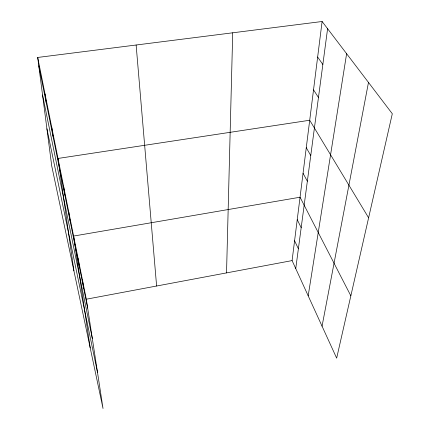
<?xml version="1.0" encoding="UTF-8"?>
<svg xmlns="http://www.w3.org/2000/svg" width="430" height="430" viewBox="0 0 430 430"><rect width="100%" height="100%" fill="white"/><g stroke="black" fill="none" stroke-linecap="round" stroke-linejoin="round"><path stroke-width="0.64" d="M226.535 272.894L232.716 32.798M322.108 21.5L392.305 113.74L336.658 358.152L292.094 260.596L322.108 21.5L37.695 57.453L51.734 165.991L103.028 408.5L86.312 299.205L37.695 57.453M295.749 268.599L327.596 28.708M308.186 295.835L346.618 53.707M322.054 326.187L368.483 82.436M86.312 299.205L292.094 260.596M317.646 57.034L322.844 64.489M313.529 89.849L318.463 97.492M368.612 217.806L309.713 120.244L58.007 158.455L73.917 270.878M306.267 147.678L310.756 155.558M303.053 173.279L307.348 181.224M350.842 295.84L300.049 197.225L73.611 236.054L90.214 347.929M297.227 219.671L301.177 227.68M294.582 240.752L298.377 248.766M46.924 128.785L97.524 372.504M42.548 94.976L92.321 338.491M38.775 65.822L87.672 308.106M82.35 279.505L83.705 288.449M78.126 258.5L79.469 267.471M68.778 212.022L70.09 220.999M63.592 186.222L64.876 195.161M51.788 127.543L52.997 136.305M45.042 93.993L46.198 102.587M136.127 45.01L156.611 286.014"/></g></svg>
